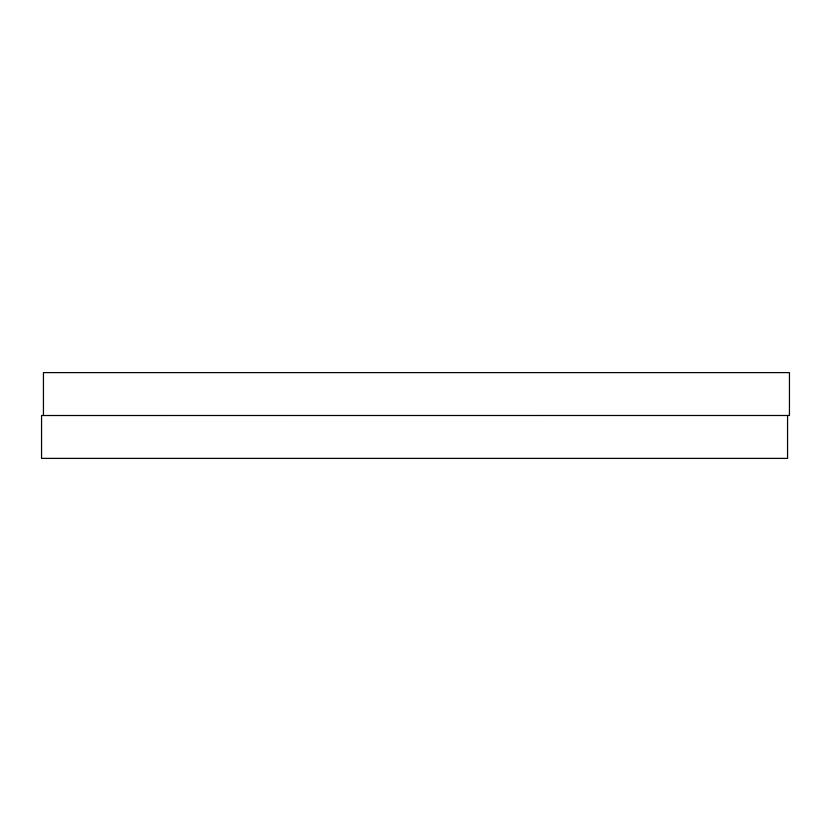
<?xml version="1.0" encoding="UTF-8"?>
<svg xmlns="http://www.w3.org/2000/svg" width="831" height="831" viewBox="0 0 831 831"><rect width="100%" height="100%" fill="white"/><g stroke="black" fill="none" stroke-linecap="round" stroke-linejoin="round"><path stroke-width="1.25" d="M787.559 415.51L787.559 458.39L41.55 458.39L41.55 415.51L789.45 415.49L789.45 372.61L43.441 372.61L43.441 415.49"/></g></svg>
